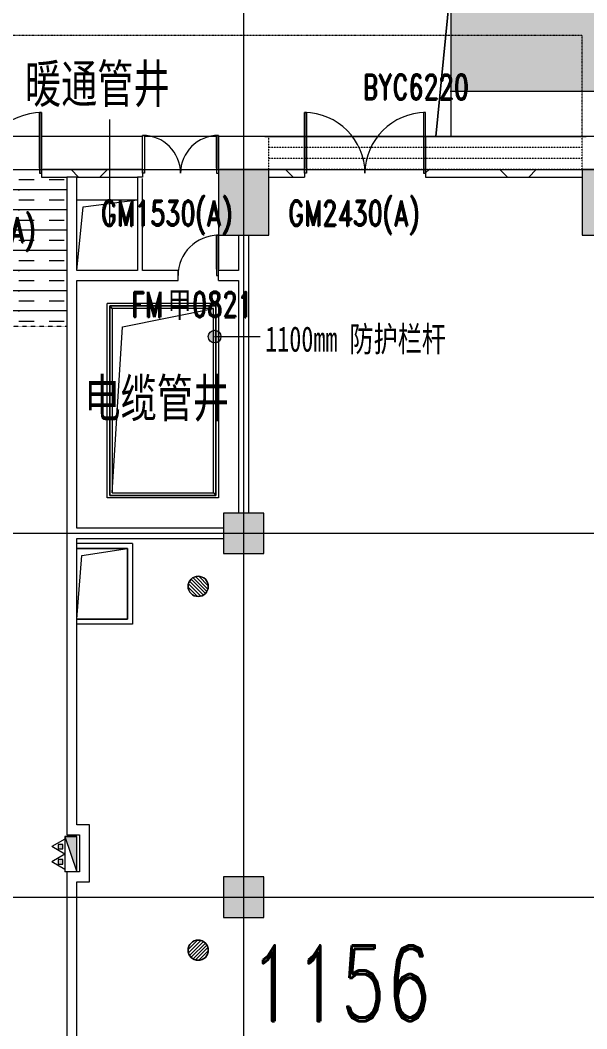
# Model space of a CAD drawing. Header units: millimetres. Extents: x -76632 to 443185, y -33181 to 192400.
# Drawn here: x 67577 to 78790, y 141394 to 161355 of the extents above; entities that cross this region are included whole.
import ezdxf

# ---------------------------------------------------------------- set-up
doc = ezdxf.new("R2010")
doc.units = ezdxf.units.MM
for name, pattern in [('1_1', [2, 1, -1]), ('Dash', [6.35, 3.175, -3.175]), ('DASH-2', [1.6, 0.8, -0.8]), ('轴网线', [22.04, 18.38, -1.83, 0, -1.83])]:
    doc.linetypes.add(name, pattern=pattern)
doc.layers.get('0').update_dxf_attribs({"color": 8})
for name, color, linetype, lineweight in [('A-AREA-IDEN', 8, 'Continuous', 9), ('A-DETL-GENF', 8, 'Continuous', 18), ('A-DETL-THIN', 8, 'Continuous', 5), ('A-DOOR', 8, 'Continuous', 5), ('A-DOOR-IDEN', 8, 'Continuous', 9), ('A-DOOR-OPNG', 8, 'Continuous', 5), ('A-FLOR', 8, 'Continuous', 5), ('A-FLOR-HRAL', 8, 'Continuous', 5), ('A-FLOR-HRAL-IDEN', 8, 'Continuous', 9), ('A-GENM', 8, 'Continuous', 5), ('A-GLAZ', 8, 'Continuous', 5), ('A-GLAZ-IDEN', 8, 'Continuous', 9), ('A-WALL', 8, 'Continuous', 5), ('A-WALL-FNSH', 8, 'Continuous', 9), ('A-WALL-PATT', 8, 'Continuous', 9), ('I-FURN', 8, 'Continuous', 5), ('M-EQPM', 8, 'Continuous', 5), ('P-PIPE', 8, 'Continuous', 5), ('Q-CASE', 8, '1_1', 5), ('Q-SPCQ', 8, 'Continuous', 5), ('S-COLS', 8, 'Continuous', 5), ('S-GRID', 8, 'Continuous', 9)]:
    doc.layers.add(name, color=color, linetype=linetype, lineweight=lineweight)
doc.styles.add('RomanD', font='romand__.ttf', dxfattribs={"width": 0.7, "height": 1500})
doc.styles.add('RomanD_1', font='romand__.ttf', dxfattribs={"width": 0.7, "height": 500})
doc.styles.add('仿宋', font='simfang.ttf', dxfattribs={"width": 0.7, "height": 500})
doc.styles.add('仿宋_5', font='simfang.ttf', dxfattribs={"width": 0.7, "height": 750})
doc.styles.add('微软雅黑', font='Microsoft YaHei.ttf', dxfattribs={"width": 0.7, "height": 500})

# ---------------------------------------------------------------- blocks, each defined once
blk = doc.blocks.new('X-ST-F3-01-C-001_HLP2_rvt-1-LAY-1F-1_500-A')
at = {"layer": 'S-COLS', "true_color": 0x808080}
for points in [[(72033, 157100), (72500, 157100), (72500, 158400), (71500, 158400), (71500, 157100)], [(78700, 157100), (79700, 157100), (79700, 158400), (78700, 158400), (78700, 157716)], [(71600, 150800), (72400, 150800), (72400, 151600), (71600, 151600)], [(71748, 143600), (72400, 143600), (72400, 144400), (71600, 144400), (71600, 143600)]]:
    blk.add_hatch(color=8, dxfattribs=at).paths.add_polyline_path(points, flags=0)
at = {"layer": 'S-COLS', "color": 7, "lineweight": 9}
for p, q in [((72500, 158400), (71500, 158400)), ((71500, 158400), (71500, 157100)), ((72500, 157100), (72500, 158400)), ((79700, 158400), (78700, 158400)), ((78700, 158400), (78700, 157100)), ((71500, 157100), (72500, 157100)), ((78700, 157100), (79700, 157100)), ((72400, 151600), (71600, 151600)), ((71600, 151600), (71600, 150800)), ((72400, 150800), (72400, 151600)), ((71600, 150800), (72400, 150800)), ((72400, 144400), (71600, 144400)), ((71600, 144400), (71600, 143600)), ((72400, 143600), (72400, 144400)), ((71600, 143600), (72400, 143600))]:
    blk.add_line(p, q, dxfattribs=at)
blk = doc.blocks.new('双扇平开外门_带观察窗 - GM2430_A_-3857367-LAY-1F-1_500-A')
at = {"layer": 'A-DOOR'}
for p, q in [((-1160, 0), (-1200, 0)), ((-1200, 0), (-1200, -1200)), ((-1160, -1200), (-1160, 0)), ((1160, -1200), (1160, 0)), ((1160, 0), (1200, 0)), ((1200, 0), (1200, -1200)), ((-1200, -850), (-1200, -100)), ((-1160, -100), (-1160, -850)), ((1160, -850), (1160, -100)), ((1200, -100), (1200, -850)), ((-1200, -1050), (-1200, -850)), ((-1160, -850), (-1160, -1050)), ((1160, -1050), (1160, -850)), ((1200, -850), (1200, -1050)), ((-1200, -1200), (-1200, -1050)), ((-1160, -1050), (-1160, -1200)), ((1160, -1200), (1160, -1050)), ((1200, -1050), (1200, -1200)), ((-1200, -1200), (-1160, -1200)), ((-1160, -1200), (-1200, -1200)), ((1200, -1200), (1160, -1200)), ((1200, -1200), (1160, -1200))]:
    blk.add_line(p, q, dxfattribs=at)
for centre, start, end in [((-1200, 0), 270, 360), ((1200, 0), 180, 270)]:
    blk.add_arc(centre, 1200, start, end, dxfattribs=at)
at = {"layer": 'A-DOOR-OPNG'}
for p, q in [((-1200, -75), (-1200, 75)), ((1200, -75), (1200, 75))]:
    blk.add_line(p, q, dxfattribs=at)
blk = doc.blocks.new('双扇平开外门_带观察窗 - GM1530_A_-3866548-LAY-1F-1_500-A')
at = {"layer": 'A-DOOR'}
for p, q in [((-710, 0), (-750, 0)), ((-710, -750), (-710, 0)), ((710, -750), (710, 0)), ((710, 0), (750, 0)), ((750, 0), (750, -750)), ((-750, -75), (-750, -750)), ((-750, -400), (-750, -100)), ((-710, -100), (-710, -400)), ((710, -400), (710, -100)), ((750, -100), (750, -400)), ((-750, -600), (-750, -400)), ((-710, -400), (-710, -600)), ((710, -600), (710, -400)), ((750, -400), (750, -600)), ((-750, -750), (-750, -600)), ((-750, -750), (-710, -750)), ((-710, -750), (-750, -750)), ((-710, -600), (-710, -750)), ((710, -750), (710, -600)), ((750, -750), (710, -750)), ((750, -750), (710, -750)), ((750, -600), (750, -750))]:
    blk.add_line(p, q, dxfattribs=at)
for centre, start, end in [((-750, 0), 270, 360), ((750, 0), 180, 270)]:
    blk.add_arc(centre, 750, start, end, dxfattribs=at)
at = {"layer": 'A-DOOR-OPNG'}
blk.add_line((750, -75), (750, 75), dxfattribs=at)
blk = doc.blocks.new('混凝土雨棚1 - 混凝土雨棚-300mm-2000 2-4858537-LAY-1F-1_500-A')
at = {"layer": 'Q-CASE'}
for p, q in [((10750, 2000), (-3600, 2000)), ((13350, 2000), (10750, 2000)), ((13350, 900), (13350, 2000)), ((13350, 0), (13350, 900))]:
    blk.add_line(p, q, dxfattribs=at)
blk = doc.blocks.new('刮泥垫子 - 刮泥垫子-2013324-LAY-1F-1_500-A')
at = {"layer": 'I-FURN', "linetype": 'Dash', "true_color": 0x808080}
h = blk.add_hatch(dxfattribs=at)
h.set_pattern_fill('FP_19', color=8, style=0, pattern_type=2)
h.set_pattern_definition([(90, (156600, -66850), (400, -2e-14), [300, -300]), (270, (156800, -66250), (400, 2e-14), [600, 0])])
h.paths.add_polyline_path([(1500, -1650), (1500, 1650), (-1450, 1650), (-1450, 1150), (-1425, 1150), (-1425, -1250), (-1450, -1250), (-1450, -1550), (-300, -1550), (-300, -1650), (378, -1650)], flags=0)
at = {"layer": 'I-FURN', "color": 8, "linetype": 'Dash', "true_color": 0x808080}
blk.add_line((1500, -1650), (1500, 1650), dxfattribs=at)
blk = doc.blocks.new('顶部扶栏类型 - 顶部扶栏_内部_-2223631-LAY-1F-1_500-A')
at = {"layer": 'A-FLOR-HRAL'}
for p, q in [((69400, 155650), (69350, 155700)), ((69350, 155700), (71450, 155700)), ((69350, 155700), (69400, 155650)), ((69350, 151950), (69350, 155700)), ((71450, 155700), (71450, 151950)), ((71400, 155650), (69400, 155650)), ((69400, 155650), (69400, 152000)), ((71400, 152000), (71400, 155650)), ((71450, 151950), (69350, 151950)), ((69400, 152000), (71400, 152000))]:
    blk.add_line(p, q, dxfattribs=at)
blk = doc.blocks.new('顶部扶栏类型 - 顶部扶栏_内部_-V33-LAY-1F-1_500-A')
at = {"layer": 'A-FLOR-HRAL'}
for p, q in [((69350, 155700), (69350, 151950)), ((71450, 155700), (69350, 155700)), ((71450, 151950), (71450, 155700)), ((69400, 155650), (69400, 152000)), ((71400, 155650), (69400, 155650)), ((71400, 152000), (71400, 155650)), ((69350, 151950), (71450, 151950)), ((69400, 152000), (71400, 152000)), ((71400, 152000), (71450, 151950)), ((71400, 152000), (71450, 151950))]:
    blk.add_line(p, q, dxfattribs=at)
blk = doc.blocks.new('楼板洞口 - 楼板洞口-翻边100mm-3490111-LAY-1F-1_500-A')
at = {"layer": 'A-GENM'}
for p, q in [((1100, 1500), (0, 1500)), ((0, 1400), (1000, 1400)), ((1000, 1400), (0, 1400)), ((100, 1260), (1000, 1400)), ((1000, 1400), (1000, 0)), ((1000, 0), (1000, 1400)), ((1100, 1500), (1100, -100)), ((0, 0), (100, 1260)), ((1000, 0), (0, 0)), ((0, 0), (1000, 0)), ((1100, -100), (0, -100))]:
    blk.add_line(p, q, dxfattribs=at)
blk = doc.blocks.new('单扇平开防火门_带观察窗 - FM甲0821-4703376-LAY-1F-1_500-A')
at = {"layer": 'A-DOOR'}
for p, q in [((400, 800), (360, 800)), ((360, 800), (360, 0)), ((360, 800), (400, 800)), ((360, 600), (360, 800)), ((400, 0), (400, 800)), ((400, 800), (400, 600)), ((360, 400), (360, 600)), ((400, 600), (400, 400)), ((360, 125), (360, 400)), ((400, 400), (400, 125)), ((360, 0), (400, 0))]:
    blk.add_line(p, q, dxfattribs=at)
blk.add_arc((400, 0), 800, 90, 180, dxfattribs=at)
at = {"layer": 'A-DOOR-OPNG'}
for p, q in [((-400, -100), (-400, 100)), ((400, -99), (400, 100))]:
    blk.add_line(p, q, dxfattribs=at)
blk = doc.blocks.new('双扇平开外门_带观察窗 - GM2430_A_-3863862-LAY-1F-1_500-A')
at = {"layer": 'A-DOOR'}
for p, q in [((-1200, 0), (-1200, 1200)), ((-1200, 1200), (-1160, 1200)), ((-1200, 1200), (-1200, 1050)), ((-1160, 1200), (-1200, 1200)), ((-1160, 1200), (-1160, 0)), ((-1160, 1050), (-1160, 1200)), ((1200, 1200), (1160, 1200)), ((1160, 1200), (1160, 0)), ((1200, 1200), (1160, 1200)), ((1160, 1200), (1160, 1050)), ((1200, 0), (1200, 1200)), ((1200, 1050), (1200, 1200)), ((-1200, 1050), (-1200, 850)), ((-1160, 850), (-1160, 1050)), ((1160, 1050), (1160, 850)), ((1200, 850), (1200, 1050)), ((-1200, 850), (-1200, 100)), ((-1160, 100), (-1160, 850)), ((1160, 850), (1160, 100)), ((1200, 100), (1200, 850)), ((-1160, 0), (-1200, 0)), ((1160, 0), (1200, 0))]:
    blk.add_line(p, q, dxfattribs=at)
for centre, start, end in [((-1200, 0), 0, 90), ((1200, 0), 90, 180)]:
    blk.add_arc(centre, 1200, start, end, dxfattribs=at)
at = {"layer": 'A-DOOR-OPNG'}
for p, q in [((-1200, 75), (-1200, -75)), ((1200, 75), (1200, -75))]:
    blk.add_line(p, q, dxfattribs=at)
blk = doc.blocks.new('坡道 - 坡道-4969352-LAY-1F-1_500-A')
at = {"layer": 'Q-SPCQ'}
for p, q in [((-7175, -3000), (-6875, 0)), ((-7175, -900), (-7175, 0)), ((-6875, 0), (-7175, -3000)), ((-6635, 0), (-4315, 0)), ((-6635, 0), (-4315, 0)), ((-2535, 0), (-1115, 0)), ((-2535, 0), (-1115, 0)), ((965, 0), (3285, 0)), ((965, 0), (3285, 0)), ((5215, 0), (6635, 0)), ((5215, 0), (6635, 0)), ((6875, 0), (7175, -3000)), ((7175, -3000), (6875, 0)), ((7175, 0), (7175, -900)), ((-7175, -3000), (-7175, -900)), ((-7175, -3000), (-7175, -900)), ((7175, -900), (7175, -3000)), ((7175, -900), (7175, -3000)), ((7175, -3000), (-7175, -3000)), ((7175, -3000), (-7175, -3000))]:
    blk.add_line(p, q, dxfattribs=at)
blk = doc.blocks.new('楼板洞口 - 楼板洞口-无翻边-3546764-LAY-1F-1_500-A')
at = {"layer": 'A-GENM'}
for p, q in [((0, 1400), (1200, 1400)), ((120, 1260), (1200, 1400)), ((0, 0), (120, 1260))]:
    blk.add_line(p, q, dxfattribs=at)
blk = doc.blocks.new('楼板洞口 - 楼板洞口-翻边100mm-3547164-LAY-1F-1_500-A')
at = {"layer": 'A-GENM'}
for p, q in [((-100, -100), (-100, 3750)), ((2100, 3750), (-100, 3750)), ((200, 3285), (2000, 3650)), ((2100, 3750), (2100, -100)), ((0, 0), (200, 3285)), ((2100, -100), (-100, -100))]:
    blk.add_line(p, q, dxfattribs=at)
blk = doc.blocks.new('圆形地漏_固定_2 - 热轧钢管-3953174-LAY-1F-1_500-A')
at = {"layer": 'A-GENM'}
for p, q in [((-193, 52), (52, -193)), ((102, -172), (-172, 102)), ((-141, 141), (141, -141)), ((172, -102), (-102, 172)), ((193, -52), (-52, 193)), ((13, 200), (200, 13)), ((-13, -200), (-200, -13))]:
    blk.add_line(p, q, dxfattribs=at)
blk.add_circle((0, 0), 200, dxfattribs=at)
at = {"layer": 'P-PIPE'}
for start, end in [(0, 180), (180, 0)]:
    blk.add_arc((0, 0), 200, start, end, dxfattribs=at)
blk = doc.blocks.new('圆形地漏_固定_2 - 热轧钢管-3953177-LAY-1F-1_500-A')
at = {"layer": 'A-GENM'}
for p, q in [((-13, 200), (-200, 13)), ((-193, -52), (52, 193)), ((102, 172), (-172, -102)), ((-141, -141), (141, 141)), ((172, 102), (-102, -172)), ((193, 52), (-52, -193)), ((13, -200), (200, -13))]:
    blk.add_line(p, q, dxfattribs=at)
blk.add_circle((0, 0), 200, dxfattribs=at)
at = {"layer": 'P-PIPE'}
for start, end in [(360, 180), (180, 360)]:
    blk.add_arc((0, 0), 200, start, end, dxfattribs=at)
blk = doc.blocks.new('百叶窗-带贴面 - BYC6220-4661183-LAY-1F-1_500-A')
at = {"layer": 'A-GLAZ'}
for p, q in [((-3169, 425), (3191, 425)), ((3191, 425), (-3169, 425))]:
    blk.add_line(p, q, dxfattribs=at)
at = {"layer": 'A-GLAZ', "linetype": 'DASH-2'}
for p, q in [((-3089, -225), (-3089, 425)), ((3111, 425), (-3089, 425)), ((3111, -225), (3111, 425)), ((3111, 208), (-3089, 208)), ((3111, -8), (-3089, -8)), ((3111, -225), (-3089, -225))]:
    blk.add_line(p, q, dxfattribs=at)
blk = doc.blocks.new('室内消火栓箱_带灭火器__左右式_ - SG24D65-P-4294461-LAY-1F-1_500-A')
at = {"layer": 'A-DETL-GENF', "lineweight": 5}
blk.add_hatch(color=256, dxfattribs=at).paths.add_polyline_path([(-350, -240), (350, 0), (-350, 0), (-350, -128)], flags=0)
h = blk.add_hatch(color=256, dxfattribs=at)
h.paths.add_polyline_path([(-105, -370), (-105, -280), (-195, -280), (-195, -370)], flags=0)
h.paths.add_polyline_path([(195, -370), (195, -280), (105, -280), (105, -370)], flags=0)
for p, q in [((350, 0), (-350, 0)), ((-350, -240), (350, 0)), ((-350, -240), (-350, 0)), ((-350, 0), (-350, -240)), ((-350, -240), (350, 0)), ((350, 0), (-350, 0)), ((-350, -240), (350, -240)), ((-300, -240), (-150, -500)), ((-105, -280), (-195, -280)), ((-195, -280), (-195, -370)), ((-195, -370), (-105, -370)), ((0, -240), (-150, -500)), ((-105, -370), (-105, -280)), ((0, -240), (150, -500)), ((195, -280), (105, -280)), ((105, -280), (105, -370)), ((105, -370), (195, -370)), ((300, -240), (150, -500)), ((195, -370), (195, -280))]:
    blk.add_line(p, q, dxfattribs=at)
at = {"layer": 'M-EQPM'}
blk.add_line((350, 0), (350, -240), dxfattribs=at)

msp = doc.modelspace()

# ---------------------------------------------------------------- hatches: boundary and pattern name
at = {"layer": 'A-DETL-GENF', "lineweight": 5, "transparency": 33554687}
h = msp.add_hatch(dxfattribs=at)
h.set_pattern_fill('FP_58', color=256, style=0, pattern_type=2)
h.set_pattern_definition([(90, (-4e-09, 0), (-2121.32, 2121.32), [562.5, -3680.14]), (45, (-4e-09, 0), (-2121.32, 2121.32), [562.5, -2437.5]), (135, (-4e-09, 0), (-2121.32, -2121.32), [562.5, -2437.5])])
h.paths.add_polyline_path([(291271.1, -5803.8), (291642.2, -5796.6), (292012.8, -5777), (292382.6, -5745.1), (292751.1, -5700.9), (293118, -5644.5), (293482.7, -5575.9), (294000, -5455.3), (294204.4, -5402.6), (294560.5, -5298), (294913, -5181.7), (295261.4, -5053.7), (295605.3, -4914.2), (295944.4, -4763.3), (296278.3, -4601.2), (296606.6, -4428.2), (296929, -4244.3), (297245.1, -4049.8), (297554.6, -3844.9), (297857.1, -3629.8), (298152.3, -3404.8), (298439.8, -3170.1), (298719.3, -2926), (298990.6, -2672.7), (299253.3, -2410.5), (299507.2, -2139.7), (299751.9, -1860.7), (300005.3, -1550), (300212.8, -1279), (300428.5, -976.9), (300634.1, -667.9), (300829.2, -352.2), (301013.8, -30.2), (301187.6, 297.8), (301372.6, 681.3), (301501.9, 970.2), (301642.1, 1313.8), (301770.8, 1661.9), (301887.9, 2014.1), (301993.2, 2370), (302086.6, 2729.2), (302168, 3091.3), (302237.3, 3456), (302294.5, 3822.7), (302339.5, 4191.1), (302372.1, 4560.8), (302392.5, 4931.4), (302399.7, 5379), (302396.2, 5673.6), (302399.7, 6094.3), (302389.7, 6234.5), (302372.1, 6332.4), (302339.5, 6441.9), (302294.5, 6546.9), (302237.3, 6646.9), (302168, 6740.8), (302081.8, 6831.8), (301993.2, 6905.4), (301934.2, 6947.6), (301835.7, 7002.4), (301731.6, 7045.7), (301623.3, 7077.1), (301501.9, 7096.6), (301350.3, 7102.4), (294000, 7102.4), (294000, -1550), (280400.3, -1550), (280400.3, -4798.7), (280406.6, -4910.7), (280425.4, -5021.3), (280456.4, -5129), (280499.3, -5232.6), (280553.6, -5330.8), (280618.5, -5422.2), (280693.2, -5505.9), (280776.8, -5580.6), (280868.3, -5645.5), (280966.4, -5699.7), (281070, -5742.6), (281177.8, -5773.7), (281288.3, -5792.5), (281400.3, -5798.7), (290900, -5798.7)], flags=0)
h.paths.add_polyline_path([(231303.2, -5800), (232700, -5800), (232812, -5793.7), (232922.5, -5774.9), (233030.3, -5743.9), (233133.9, -5701), (233232, -5646.7), (233323.5, -5581.8), (233407.1, -5507.1), (233481.8, -5423.5), (233546.7, -5332), (233601, -5233.9), (233643.9, -5130.3), (233674.9, -5022.5), (233693.7, -4912), (233700, -4800), (233700, -1550), (229300, -1550), (229300, -4800), (229306.3, -4912), (229325.1, -5022.5), (229356.1, -5130.3), (229399, -5233.9), (229453.3, -5332), (229518.2, -5423.5), (229592.9, -5507.1), (229676.5, -5581.8), (229768, -5646.7), (229866.1, -5701), (229969.7, -5743.9), (230077.5, -5774.9), (230188, -5793.7), (230300, -5800)], flags=0)
h.paths.add_polyline_path([(135450, -5800), (138150, -5800), (138262, -5793.7), (138372.5, -5774.9), (138480.3, -5743.9), (138583.9, -5701), (138682, -5646.7), (138773.5, -5581.8), (138857.1, -5507.1), (138931.8, -5423.5), (138996.7, -5332), (139051, -5233.9), (139093.9, -5130.3), (139124.9, -5022.5), (139143.7, -4912), (139150, -4800), (139150, -1550), (134450, -1550), (134450, -4800), (134456.3, -4912), (134475.1, -5022.5), (134506.1, -5130.3), (134549, -5233.9), (134603.3, -5332), (134668.2, -5423.5), (134742.9, -5507.1), (134826.5, -5581.8), (134918, -5646.7), (135016.1, -5701), (135119.7, -5743.9), (135227.5, -5774.9), (135338, -5793.7)], flags=0)
h.paths.add_polyline_path([(143450, -5800), (146550, -5800), (146662, -5793.7), (146772.5, -5774.9), (146880.3, -5743.9), (146983.9, -5701), (147082, -5646.7), (147173.5, -5581.8), (147257.1, -5507.1), (147331.8, -5423.5), (147396.7, -5332), (147451, -5233.9), (147493.9, -5130.3), (147524.9, -5022.5), (147543.7, -4912), (147550, -4800), (147550, -1550), (141650, -1550), (141650, -4800), (141656.3, -4912), (141675.1, -5022.5), (141706.1, -5130.3), (141749, -5233.9), (141803.3, -5332), (141868.2, -5423.5), (141942.9, -5507.1), (142026.5, -5581.8), (142118, -5646.7), (142216.1, -5701), (142319.7, -5743.9), (142427.5, -5774.9), (142538, -5793.7), (142650, -5800), (143150, -5800)], flags=0)
h.paths.add_polyline_path([(43800, -5800), (43966.2, -5790.7), (44042.3, -5780.6), (44160.7, -5752.5), (44275.6, -5712.4), (44385.8, -5660.7), (44490.1, -5598), (44587.5, -5525), (44676.9, -5442.4), (44757.3, -5351.1), (44828, -5252), (44888.2, -5146.2), (44937.3, -5034.9), (44974.7, -4919), (45000, -4800), (45000, -1550), (40850, -1550), (40850, -4800), (40856.3, -4912), (40875.1, -5022.5), (40906.1, -5130.3), (40949, -5233.9), (41003.3, -5332), (41068.2, -5423.5), (41142.9, -5507.1), (41226.5, -5581.8), (41318, -5646.7), (41416.1, -5701), (41519.7, -5743.9), (41627.5, -5774.9), (41738, -5793.7), (41850, -5800)], flags=0)
h.paths.add_polyline_path([(30150, -5800), (30262, -5793.7), (30372.5, -5774.9), (30480.3, -5743.9), (30583.9, -5701), (30682, -5646.7), (30773.5, -5581.8), (30857.1, -5507.1), (30956.1, -5389.3), (30996.7, -5332), (31051, -5233.9), (31100, -5109.2), (31124.9, -5022.5), (31144.1, -4904.4), (31150, -4800), (31150, -1550), (28100, -1550), (28102.9, -4904.4), (28116.9, -5007.8), (28142, -5109.2), (28177.7, -5207.3), (28223.7, -5301), (28279.5, -5389.3), (28344.4, -5471.1), (28417.7, -5545.5), (28498.5, -5611.6), (28585.9, -5668.7), (28678.9, -5716.1), (28776.5, -5753.4), (28877.4, -5779.9), (28980.7, -5795.5), (29085, -5800)], flags=0)
h.paths.add_polyline_path([(56700, -5800), (59750, -5800), (59868.2, -5792.7), (59972.5, -5774.9), (60086, -5741.5), (60183.9, -5701), (60285.8, -5644), (60373.5, -5581.8), (60459.1, -5504.9), (60531.8, -5423.5), (60596.7, -5332), (60651, -5233.9), (60693.9, -5130.3), (60724.9, -5022.5), (60743.7, -4912), (60750, -4800), (60750, -1550), (55685, -1550), (55685, -4800), (55700, -4943.2), (55715.2, -5022.5), (55748.4, -5129.9), (55793.1, -5233.1), (55871.1, -5361.4), (55915, -5421.7), (55990.6, -5504.9), (56074.9, -5579.3), (56166.9, -5644), (56265.3, -5698.3), (56369.2, -5741.5), (56477.1, -5773.1), (56587.8, -5792.7)], flags=0)
h.paths.add_polyline_path([(48500, -5800), (51300, -5800), (51412, -5793.7), (51522.5, -5774.9), (51630.3, -5743.9), (51733.9, -5701), (51832, -5646.7), (51923.5, -5581.8), (52007.1, -5507.1), (52081.8, -5423.5), (52146.7, -5332), (52201, -5233.9), (52243.9, -5130.3), (52274.9, -5022.5), (52293.7, -4912), (52300, -4800), (52300, -1550), (47500, -1550), (47500, -4800), (47506.3, -4912), (47525.1, -5022.5), (47556.1, -5130.3), (47599, -5233.9), (47653.3, -5332), (47718.2, -5423.5), (47792.9, -5507.1), (47876.5, -5581.8), (47968, -5646.7), (48066.1, -5701), (48169.7, -5743.9), (48277.5, -5774.9), (48388, -5793.7)], flags=0)
h.paths.add_polyline_path([(20900, -5798.7), (21012, -5792.5), (21122.5, -5773.7), (21258.6, -5730.9), (21333.9, -5699.7), (21432, -5645.5), (21523.5, -5580.6), (21607.1, -5505.9), (21681.8, -5422.2), (21746.7, -5330.8), (21801, -5232.6), (21843.9, -5129), (21874.9, -5021.3), (21893.7, -4910.7), (21900, -4798.7), (21900, -1550), (12050, -1550), (12050, -4798.7), (12056.3, -4910.7), (12075.1, -5021.3), (12106.1, -5129), (12149, -5232.6), (12203.3, -5330.8), (12268.2, -5422.2), (12342.9, -5505.9), (12426.5, -5580.6), (12518, -5645.5), (12616.1, -5699.7), (12719.7, -5742.6), (12827.5, -5773.7), (12938, -5792.5), (13050, -5798.7), (17450, -5798.7)], flags=0)
h.paths.add_polyline_path([(37350, -5798.7), (37462, -5792.5), (37572.5, -5773.7), (37680.3, -5742.6), (37783.9, -5699.7), (37882, -5645.5), (37973.5, -5580.6), (38057.1, -5505.9), (38131.8, -5422.2), (38196.7, -5330.8), (38251, -5232.6), (38293.9, -5129), (38324.9, -5021.3), (38343.7, -4910.7), (38350, -4798.7), (38350, -1550), (33650, -1550), (33650, -4798.7), (33656.3, -4910.7), (33675.1, -5021.3), (33706.1, -5129), (33749, -5232.6), (33803.3, -5330.8), (33868.2, -5422.2), (33942.9, -5505.9), (34026.5, -5580.6), (34118, -5645.5), (34216.1, -5699.7), (34319.7, -5742.6), (34427.5, -5773.7), (34538, -5792.5), (34650, -5798.7)], flags=0)
h.paths.add_polyline_path([(114800, -5798.7), (124800, -5798.7), (124912, -5792.5), (125022.5, -5773.7), (125130.3, -5742.6), (125233.9, -5699.7), (125332, -5645.5), (125423.5, -5580.6), (125507.1, -5505.9), (125581.8, -5422.2), (125646.7, -5330.8), (125701, -5232.6), (125743.9, -5129), (125774.9, -5021.3), (125793.7, -4910.7), (125800, -4798.7), (125800, -1550), (113300, -1550), (113300, -4798.7), (113306.3, -4910.7), (113325.1, -5021.3), (113356.1, -5129), (113399, -5232.6), (113453.3, -5330.8), (113518.2, -5422.2), (113592.9, -5505.9), (113676.5, -5580.6), (113768, -5645.5), (113866.1, -5699.7), (113969.7, -5742.6), (114077.5, -5773.7), (114188, -5792.5), (114300, -5798.7)], flags=0)
h.paths.add_polyline_path([(100735, -5798.7), (108900, -5798.7), (109012, -5792.5), (109122.5, -5773.7), (109230.3, -5742.6), (109333.9, -5699.7), (109432, -5645.5), (109523.5, -5580.6), (109607.1, -5505.9), (109681.8, -5422.2), (109746.7, -5330.8), (109801, -5232.6), (109843.9, -5129), (109874.9, -5021.3), (109893.7, -4910.7), (109900, -4798.7), (109900, -1550), (98450, -1550), (98450, -4798.7), (98456.3, -4910.7), (98475.1, -5021.3), (98506.1, -5129), (98549, -5232.6), (98603.3, -5330.8), (98668.2, -5422.2), (98742.9, -5505.9), (98826.5, -5580.6), (98918, -5645.5), (99016.1, -5699.7), (99119.7, -5742.6), (99227.5, -5773.7), (99338, -5792.5), (99450, -5798.7)], flags=0)
h.paths.add_polyline_path([(6300, -5798.7), (8550, -5798.7), (8662, -5792.5), (8772.5, -5773.7), (8880.3, -5742.6), (8983.9, -5699.7), (9082, -5645.5), (9173.5, -5580.6), (9257.1, -5505.9), (9331.8, -5422.2), (9396.7, -5330.8), (9451, -5232.6), (9493.9, -5129), (9524.9, -5021.3), (9543.7, -4910.7), (9550, -4798.7), (9550, -1550), (5300, -1550), (5300, -4798.8), (5306.3, -4910.7), (5325.1, -5021.3), (5356.1, -5129), (5399, -5232.6), (5453.3, -5330.8), (5518.2, -5422.2), (5592.9, -5505.9), (5676.5, -5580.6), (5768, -5645.5), (5866.1, -5699.7), (5969.7, -5742.6), (6077.5, -5773.7), (6188, -5792.5)], flags=0)
h.paths.add_polyline_path([(248333.9, -5798.7), (250275, -5798.7), (250387, -5792.5), (250497.5, -5773.7), (250605.3, -5742.6), (250708.9, -5699.7), (250807, -5645.5), (250898.5, -5580.6), (250982.1, -5505.8), (251056.8, -5422.2), (251121.7, -5330.8), (251176, -5232.6), (251218.9, -5129), (251249.9, -5021.3), (251268.7, -4910.7), (251275, -4798.7), (251275, -1550), (244100, -1550), (244100, -4798.7), (244111.1, -4912.6), (244134.5, -5024.7), (244170.1, -5133.4), (244217.4, -5237.6), (244275.8, -5336.1), (244344.6, -5427.5), (244423, -5510.8), (244510.1, -5585.1), (244604.8, -5649.4), (244705.9, -5702.9), (244812.3, -5745), (244922.7, -5775.3), (245035.7, -5793.3), (245150, -5798.7)], flags=0)
h.paths.add_polyline_path([(935.2, -5459.8), (1044.2, -5449.8), (1181.8, -5418.2), (1255.7, -5394.5), (1355.6, -5349.8), (1450.1, -5294.5), (1568.8, -5200.6), (1618.1, -5154.8), (1689.7, -5072), (1776.5, -4935.9), (1803.7, -4885.5), (1844.7, -4784), (1874.4, -4678.7), (1892.4, -4570.7), (1898.5, -4461.4), (1898.5, -1549.8), (-1200, -1549.8), (-1200, 16300), (-4800, 16300), (-4911.9, 16293.7), (-5022.5, 16274.9), (-5130.3, 16243.8), (-5233.9, 16200.9), (-5332, 16146.7), (-5423.5, 16081.8), (-5507.1, 16007.1), (-5581.8, 15923.4), (-5646.7, 15832), (-5701, 15733.8), (-5743.9, 15630.2), (-5774.9, 15522.5), (-5793.7, 15411.9), (-5800, 15300), (-5799.8, 3138.5), (-5791.2, 2802), (-5769.9, 2465.9), (-5736.2, 2130.9), (-5689.9, 1797.4), (-5631.2, 1465.9), (-5560.1, 1136.8), (-5476.8, 810.6), (-5381.3, 487.7), (-5273.8, 168.6), (-5154.5, -146.2), (-5023.4, -456.4), (-4880.9, -761.4), (-4727, -1060.9), (-4562, -1354.4), (-4386.2, -1641.5), (-4199.8, -1921.9), (-4003, -2195.1), (-3796.1, -2460.7), (-3579.4, -2718.4), (-3353.2, -2967.8), (-3117.9, -3208.6), (-2873.7, -3440.4), (-2621, -3663), (-2360.2, -3875.9), (-2091.6, -4078.9), (-1815.6, -4271.7), (-1448.9, -4503.6), (-1200, -4649), (-947, -4786.4), (-645.3, -4935.9), (-338.3, -5074), (-26.3, -5200.6), (397.8, -5349.8), (651.1, -5427.9), (763.1, -5449.8), (825.8, -5457.8)], flags=0)
h.paths.add_polyline_path([(-4800, 19700), (-1200, 19700), (-1200, 30400), (-4800, 30400), (-4912, 30393.7), (-5022.5, 30374.9), (-5130.3, 30343.9), (-5233.9, 30301), (-5332, 30246.7), (-5423.5, 30181.8), (-5507.1, 30107.1), (-5581.8, 30023.5), (-5646.7, 29932), (-5701, 29833.9), (-5743.9, 29730.3), (-5774.9, 29622.5), (-5793.7, 29512), (-5800, 29400), (-5800, 20700), (-5793.7, 20588), (-5774.9, 20477.4), (-5743.9, 20369.7), (-5701, 20266.1), (-5646.7, 20167.9), (-5581.8, 20076.5), (-5507.1, 19992.9), (-5423.5, 19918.1), (-5332, 19853.2), (-5233.9, 19799), (-5130.3, 19756.1), (-5022.5, 19725), (-4912, 19706.3), (-4800.6, 19700)], flags=0)
h.paths.add_polyline_path([(-1200, 108500), (-1200, 116300), (-4800, 116300), (-4912, 116293.7), (-5022.5, 116274.9), (-5130.3, 116243.9), (-5233.9, 116201), (-5332, 116146.7), (-5423.5, 116081.8), (-5507.1, 116007.1), (-5581.8, 115923.5), (-5646.7, 115832), (-5701, 115733.9), (-5743.9, 115630.3), (-5774.9, 115522.5), (-5793.7, 115412), (-5800, 115300), (-5800, 109500), (-5793.7, 109388), (-5774.9, 109277.4), (-5743.9, 109169.7), (-5701, 109066.1), (-5646.7, 108967.9), (-5581.8, 108876.5), (-5507.1, 108792.9), (-5423.5, 108718.1), (-5332, 108653.2), (-5233.9, 108599), (-5130.3, 108556.1), (-5022.5, 108525), (-4912, 108506.3), (-4800, 108500), (-1448.9, 108500)], flags=0)
h.paths.add_polyline_path([(-3300, 120300), (-1200, 120300), (-1200, 133925), (-4800, 133925), (-4912, 133918.7), (-5022.5, 133899.9), (-5130.3, 133868.9), (-5233.9, 133826), (-5332, 133771.7), (-5423.5, 133706.8), (-5507.1, 133632.1), (-5581.8, 133548.5), (-5646.7, 133457), (-5701, 133358.9), (-5743.9, 133255.3), (-5774.9, 133147.5), (-5793.7, 133037), (-5800, 132925), (-5800, 121300), (-5793.7, 121188), (-5774.9, 121077.5), (-5743.9, 120969.7), (-5701, 120866.1), (-5646.7, 120768), (-5581.8, 120676.5), (-5507.1, 120592.9), (-5423.5, 120518.2), (-5332, 120453.3), (-5233.9, 120399), (-5130.3, 120356.1), (-5022.5, 120325.1), (-4912, 120306.3), (-4800, 120300)], flags=0)
h.paths.add_polyline_path([(-1448.9, 136425), (-1200, 136425), (-1200, 159950), (5350, 159950), (5350, 165650), (10050, 165650), (10049.9, 167800.1), (10043.6, 167912), (10024.8, 168022.6), (9993.8, 168130.3), (9950.9, 168233.9), (9896.6, 168332.1), (9831.8, 168423.5), (9757, 168507.1), (9673.4, 168581.9), (9582, 168646.8), (9483.8, 168701), (9380.2, 168743.9), (9272.5, 168775), (9161.9, 168793.7), (9049.9, 168800), (6196.3, 168800), (5816.2, 168793.9), (5350, 168768.9), (5048.9, 168744.7), (4666.8, 168701.6), (4286.2, 168646.4), (3907.7, 168579), (3531.5, 168499.4), (3158, 168407.9), (2787.6, 168304.5), (2420.8, 168189.2), (2057.8, 168062.3), (1699.1, 167923.7), (1345, 167773.8), (995.9, 167612.6), (652.2, 167440.3), (314.1, 167257.1), (-17.9, 167063.1), (-343.5, 166858.6), (-662.4, 166643.8), (-974.3, 166418.8), (-1278.8, 166184), (-1575.6, 165939.6), (-1902.6, 165650), (-2145, 165422.8), (-2417, 165151), (-2694.9, 164853.9), (-2934.2, 164582), (-3178.8, 164285.3), (-3413.8, 163981), (-3639, 163669.2), (-3854, 163350.5), (-4058.8, 163025), (-4253, 162693.1), (-4436.4, 162355.2), (-4608.9, 162011.5), (-4770.4, 161662.5), (-4920.6, 161308.6), (-5059.3, 160949.9), (-5186.5, 160587.1), (-5302, 160220.3), (-5405.7, 159850), (-5497.5, 159476.6), (-5577.3, 159100.5), (-5645, 158722), (-5700.5, 158341.5), (-5743.8, 157959.4), (-5774.8, 157576.1), (-5793.6, 157192.1), (-5800, 156807.6), (-5794.4, 137313.1), (-5776.3, 137202.5), (-5745.8, 137094.6), (-5703.3, 136990.9), (-5649.5, 136892.6), (-5584.9, 136801.1), (-5510.4, 136717.3), (-5427, 136642.5), (-5335.6, 136577.6), (-5237.6, 136523.3), (-5134, 136480.5), (-5026.3, 136449.6), (-4915.8, 136431), (-4803.9, 136425), (-3300, 136425)], flags=0)
h.paths.add_polyline_path([(29000, 159950), (31150, 159950), (31150, 167800.1), (31143.7, 167912), (31124.9, 168022.6), (31093.9, 168130.4), (31051, 168234), (30996.7, 168332.1), (30931.8, 168423.6), (30857.1, 168507.2), (30773.5, 168581.9), (30682, 168646.8), (30583.9, 168701), (30480.3, 168744), (30372.5, 168775), (30262, 168793.8), (30150, 168800.1), (20250, 168800.1), (20138, 168793.8), (20027.5, 168775), (19919.7, 168744), (19816.1, 168701), (19718, 168646.8), (19626.5, 168581.9), (19542.9, 168507.2), (19468.2, 168423.6), (19403.3, 168332.1), (19349, 168234), (19306.1, 168130.4), (19275.1, 168022.6), (19256.3, 167912), (19250, 167800.1), (19250, 159950), (21258.6, 159950)], flags=0)
h.paths.add_polyline_path([(61750, 159950), (61750, 167800.2), (61743.7, 167912.2), (61724.9, 168022.8), (61693.9, 168130.5), (61651, 168234.1), (61596.7, 168332.3), (61531.8, 168423.7), (61457.1, 168507.3), (61373.5, 168582.1), (61282, 168647), (61183.9, 168701.2), (61080.3, 168744.1), (60972.5, 168775.2), (60862, 168793.9), (60750, 168800.2), (57000, 168800.2), (56888, 168793.9), (56777.5, 168775.2), (56669.7, 168744.1), (56566.1, 168701.2), (56468, 168647), (56376.5, 168582.1), (56292.9, 168507.3), (56218.2, 168423.7), (56153.3, 168332.3), (56099, 168234.1), (56056.1, 168130.5), (56025.1, 168022.8), (56006.3, 167912.2), (56000, 167800.2), (56000, 159950), (60996.8, 159950)], flags=0)
h.paths.add_polyline_path([(38289.3, 159950), (38350, 159950), (38350, 167800.1), (38343.7, 167912.1), (38324.9, 168022.6), (38293.9, 168130.4), (38251, 168234), (38196.7, 168332.1), (38131.8, 168423.6), (38057.1, 168507.2), (37973.5, 168581.9), (37882, 168646.8), (37783.9, 168701.1), (37680.3, 168744), (37572.5, 168775), (37462, 168793.8), (37350, 168800.1), (34650, 168800.1), (34538, 168793.8), (34427.5, 168775), (34319.7, 168744), (34216.1, 168701.1), (34118, 168646.8), (34026.5, 168581.9), (33942.9, 168507.2), (33868.2, 168423.6), (33803.3, 168332.1), (33749, 168234), (33706.1, 168130.4), (33675.1, 168022.6), (33656.3, 167912.1), (33650, 167800.1), (33650, 159950)], flags=0)
h.paths.add_polyline_path([(112088.7, 159950), (116800, 159950), (116800, 167800.2), (116793.7, 167912.2), (116774.9, 168022.8), (116743.9, 168130.5), (116701, 168234.1), (116646.7, 168332.3), (116581.8, 168423.7), (116507.1, 168507.3), (116423.5, 168582.1), (116332, 168647), (116233.9, 168701.2), (116130.3, 168744.1), (116022.5, 168775.2), (115912, 168793.9), (115800, 168800.2), (112035, 168800.2), (111923, 168793.9), (111812.5, 168775.2), (111704.7, 168744.1), (111601.1, 168701.2), (111503, 168647), (111411.5, 168582.1), (111327.9, 168507.3), (111253.2, 168423.7), (111188.3, 168332.3), (111134, 168234.1), (111091.1, 168130.5), (111060.1, 168022.8), (111041.3, 167912.2), (111035, 167800.2), (111035, 159950), (111050, 159950)], flags=0)
h.paths.add_polyline_path([(79071.5, 159950), (83350, 159950), (83350, 167800.2), (83343.7, 167912.2), (83324.9, 168022.8), (83293.9, 168130.5), (83251, 168234.1), (83196.7, 168332.3), (83131.8, 168423.7), (83057.1, 168507.3), (82973.5, 168582.1), (82882, 168647), (82783.9, 168701.2), (82680.3, 168744.1), (82572.5, 168775.2), (82462, 168793.9), (82350, 168800.2), (77100, 168800.2), (76988, 168793.9), (76877.5, 168775.2), (76769.7, 168744.1), (76666.1, 168701.2), (76568, 168647), (76476.5, 168582.1), (76392.9, 168507.3), (76318.2, 168423.7), (76253.3, 168332.3), (76199, 168234.1), (76156.1, 168130.5), (76125.1, 168022.8), (76106.3, 167912.2), (76100, 167800.2), (76100, 159950), (78800, 159950)], flags=0)
at = {"layer": 'A-FLOR-HRAL-IDEN', "lineweight": 18, "transparency": 33554687}
h = msp.add_hatch(color=256, dxfattribs=at)
edge = h.paths.add_edge_path(flags=0)
edge.add_arc((71425, 155092.4), 125, 0, 360)
at = {"layer": 'A-WALL-PATT', "lineweight": 5, "transparency": 33554687}
h = msp.add_hatch(dxfattribs=at)
h.set_pattern_fill('FP_11', color=256, style=0, pattern_type=2)
h.set_pattern_definition([(45, (-4e-09, 0), (-1060.66, 1060.66), []), (135, (-4e-09, 0), (-1060.66, -1060.66), [])])
h.paths.add_polyline_path([(75600, 158250), (78700, 158250), (78700, 158400), (75600, 158400)], flags=0)
h.paths.add_polyline_path([(68000, 158250), (70000, 158250), (70000, 158400), (68000, 158400), (68000, 158300)], flags=0)
h.paths.add_polyline_path([(73197.5, 158250), (73200, 158250), (73200, 158400), (72500, 158400), (72500, 158250), (72600, 158250)], flags=0)
h.paths.add_polyline_path([(65600, 158250), (65600, 158400), (65300, 158400), (65300, 158250)], flags=0)

# ---------------------------------------------------------------- linework, layer by layer
at = {"layer": 'A-AREA-IDEN', "lineweight": 18, "transparency": 33554687}
msp.add_line((69348, 157284.8), (69348, 159389.4), dxfattribs=at)
at = {"layer": 'A-DETL-THIN', "transparency": 33554687}
for p, q in [((76100, 167800.2), (76100, 159950)), ((76100, 159950), (83350, 159950))]:
    msp.add_line(p, q, dxfattribs=at)
at = {"layer": 'A-FLOR', "transparency": 33554687}
for p, q in [((76085, 159950), (83365, 159950)), ((68700, 157800), (69900, 157800))]:
    msp.add_line(p, q, dxfattribs=at)
at = {"layer": 'A-FLOR-HRAL-IDEN', "lineweight": 18, "transparency": 33554687}
msp.add_line((71425, 155092.4), (72326.1, 155092.4), dxfattribs=at)
msp.add_circle((71425, 155092.4), 125, dxfattribs=at)
at = {"layer": 'A-WALL', "lineweight": 9, "transparency": 33554687}
for p, q in [((68000, 158400), (70000, 158400)), ((70000, 158400), (68000, 158400)), ((72500, 158400), (73200, 158400)), ((73200, 158400), (72500, 158400)), ((75600, 158400), (78700, 158400)), ((68000, 158250), (68500, 158250)), ((68500, 158250), (68500, 145230)), ((68700, 156400), (68700, 158250)), ((68700, 158250), (69900, 158250)), ((69900, 158250), (69900, 156400)), ((70000, 156400), (70000, 158225)), ((72500, 158250), (73200, 158250)), ((75600, 158250), (78700, 158250)), ((71900, 157100), (71900, 156400)), ((72100, 151600), (72100, 157100)), ((69900, 156400), (68700, 156400)), ((70700, 156400), (70000, 156400)), ((71900, 156400), (71500, 156400)), ((68700, 151300), (68700, 156200)), ((68700, 156200), (70700, 156200)), ((71500, 156200), (71900, 156200)), ((71900, 156200), (71900, 151600)), ((71600, 151300), (68700, 151300)), ((68700, 145430), (68700, 151100)), ((68700, 151100), (71600, 151100)), ((68950, 145430), (68700, 145430)), ((68950, 144300), (68950, 145430)), ((68500, 145230), (68700, 145230)), ((68700, 145230), (68750, 145230)), ((68750, 145230), (68750, 144500)), ((68700, 144500), (68500, 144500)), ((68500, 144500), (68500, 130830)), ((68750, 144500), (68700, 144500)), ((68700, 131030), (68700, 144300)), ((68700, 144300), (68950, 144300))]:
    msp.add_line(p, q, dxfattribs=at)
at = {"layer": 'A-WALL', "transparency": 33554687}
for p, q in [((68700, 158250), (68500, 158250)), ((70000, 158250), (69900, 158250))]:
    msp.add_line(p, q, dxfattribs=at)
at = {"layer": 'A-WALL-FNSH', "lineweight": 5, "transparency": 33554687}
for p, q in [((70000, 159050), (68000, 159050)), ((68000, 159050), (68000, 158425)), ((70000, 158425), (70000, 159050)), ((73200, 159050), (71500, 159050)), ((71500, 159050), (71500, 158425)), ((73200, 158425), (73200, 159050)), ((79200, 159050), (75600, 159050)), ((75600, 159050), (75600, 158425))]:
    msp.add_line(p, q, dxfattribs=at)
at = {"layer": 'S-GRID', "linetype": '轴网线', "transparency": 33554687}
for p, q in [((72000, -17706.2), (72000, 174400)), ((-16000, 158400), (308800, 158400)), ((-16000, 151200), (308800, 151200)), ((-16000, 144000), (308800, 144000))]:
    msp.add_line(p, q, dxfattribs=at)

# ---------------------------------------------------------------- block references
at = {"lineweight": 5, "transparency": 33554687}
msp.add_blockref('X-ST-F3-01-C-001_HLP2_rvt-1-LAY-1F-1_500-A', (0, 0), dxfattribs=at)
at = {"layer": 'A-DOOR', "transparency": 33554687, "rotation": 180}
for name, p in [('双扇平开外门_带观察窗 - GM2430_A_-3857367-LAY-1F-1_500-A', (66800, 158325)), ('双扇平开外门_带观察窗 - GM1530_A_-3866548-LAY-1F-1_500-A', (70750, 158325))]:
    msp.add_blockref(name, p, dxfattribs=at)
at = {"layer": 'A-DOOR', "transparency": 33554687}
for name, p in [('双扇平开外门_带观察窗 - GM2430_A_-3863862-LAY-1F-1_500-A', (74400, 158325)), ('单扇平开防火门_带观察窗 - FM甲0821-4703376-LAY-1F-1_500-A', (71100, 156300))]:
    msp.add_blockref(name, p, dxfattribs=at)
at = {"layer": 'A-FLOR-HRAL', "transparency": 33554687}
for name in ['顶部扶栏类型 - 顶部扶栏_内部_-2223631-LAY-1F-1_500-A', '顶部扶栏类型 - 顶部扶栏_内部_-V33-LAY-1F-1_500-A']:
    msp.add_blockref(name, (0, 0), dxfattribs=at)
at = {"layer": 'A-GENM', "transparency": 33554687}
for name, p in [('混凝土雨棚1 - 混凝土雨棚-300mm-2000 2-4858537-LAY-1F-1_500-A', (65350, 159050)), ('楼板洞口 - 楼板洞口-无翻边-3546764-LAY-1F-1_500-A', (68700, 156400)), ('楼板洞口 - 楼板洞口-翻边100mm-3547164-LAY-1F-1_500-A', (69400, 152000)), ('楼板洞口 - 楼板洞口-翻边100mm-3490111-LAY-1F-1_500-A', (68700, 149500))]:
    msp.add_blockref(name, p, dxfattribs=at)
at = {"layer": 'A-GLAZ', "transparency": 33554687}
msp.add_blockref('百叶窗-带贴面 - BYC6220-4661183-LAY-1F-1_500-A', (75588.6, 158625), dxfattribs=at)
at = {"layer": 'I-FURN', "linetype": 'Dash', "transparency": 33554687, "rotation": 270}
msp.add_blockref('刮泥垫子 - 刮泥垫子-2013324-LAY-1F-1_500-A', (66850, 156800), dxfattribs=at)
at = {"layer": 'M-EQPM', "transparency": 33554687, "rotation": 270}
msp.add_blockref('室内消火栓箱_带灭火器__左右式_ - SG24D65-P-4294461-LAY-1F-1_500-A', (68700, 144850), dxfattribs=at)
at = {"layer": 'P-PIPE', "transparency": 33554687}
for name, p in [('圆形地漏_固定_2 - 热轧钢管-3953174-LAY-1F-1_500-A', (71100, 150150)), ('圆形地漏_固定_2 - 热轧钢管-3953177-LAY-1F-1_500-A', (71100, 142950))]:
    msp.add_blockref(name, p, dxfattribs=at)
at = {"layer": 'Q-SPCQ', "transparency": 33554687, "rotation": 180}
msp.add_blockref('坡道 - 坡道-4969352-LAY-1F-1_500-A', (68925, 159050), dxfattribs=at)

# ---------------------------------------------------------------- texts
at = {"layer": 'A-AREA-IDEN', "transparency": 33554687, "attachment_point": 1}
for s, insert, char_height, width, style in [('暖通管井', (67669.7, 160471.9), 750, 4040.505, '仿宋_5'), ('电缆管井', (68847.1, 154251.2), 750, 4040.505, '仿宋_5'), ('1156', (72116.5, 143045.5), 1500, 4826.159, 'RomanD')]:
    msp.add_mtext(s, dxfattribs=dict(at, insert=insert, char_height=char_height, width=width, style=style))
at = {"layer": 'A-DOOR-IDEN', "transparency": 33554687, "char_height": 500, "attachment_point": 1}
for s, insert, width, style in [('GM1530(A)', (69174.9, 157784.9), 3619.619, 'RomanD_1'), ('GM2430(A)', (72879.1, 157784.9), 3619.619, 'RomanD_1'), ('GM2430(A)', (65279.1, 157459.9), 3619.619, 'RomanD_1'), ('FM', (69775.1, 155978.6), 869.831, 'RomanD_1'), ('\\f微软雅黑|b0|i0|c134|p34|;\\W.7;甲', (70492.8, 155978.6), 589.24, '微软雅黑'), ('0821', (70979, 155978.6), 1683.544, 'RomanD_1')]:
    msp.add_mtext(s, dxfattribs=dict(at, insert=insert, width=width, style=style))
at = {"layer": 'A-FLOR-HRAL-IDEN', "transparency": 33554687, "char_height": 500, "attachment_point": 1, "style": '仿宋'}
for s, insert, width in [('防护栏杆', (74093, 155295.5), 2693.67), ('1100mm', (72426.1, 155295.5), 2020.252)]:
    msp.add_mtext(s, dxfattribs=dict(at, insert=insert, width=width))
at = {"layer": 'A-GLAZ-IDEN', "transparency": 33554687, "insert": (74357.4, 160282.3), "char_height": 500, "width": 2946.202, "attachment_point": 1, "style": 'RomanD_1'}
msp.add_mtext('BYC6220', dxfattribs=at)

doc.saveas('drawing.dxf')
